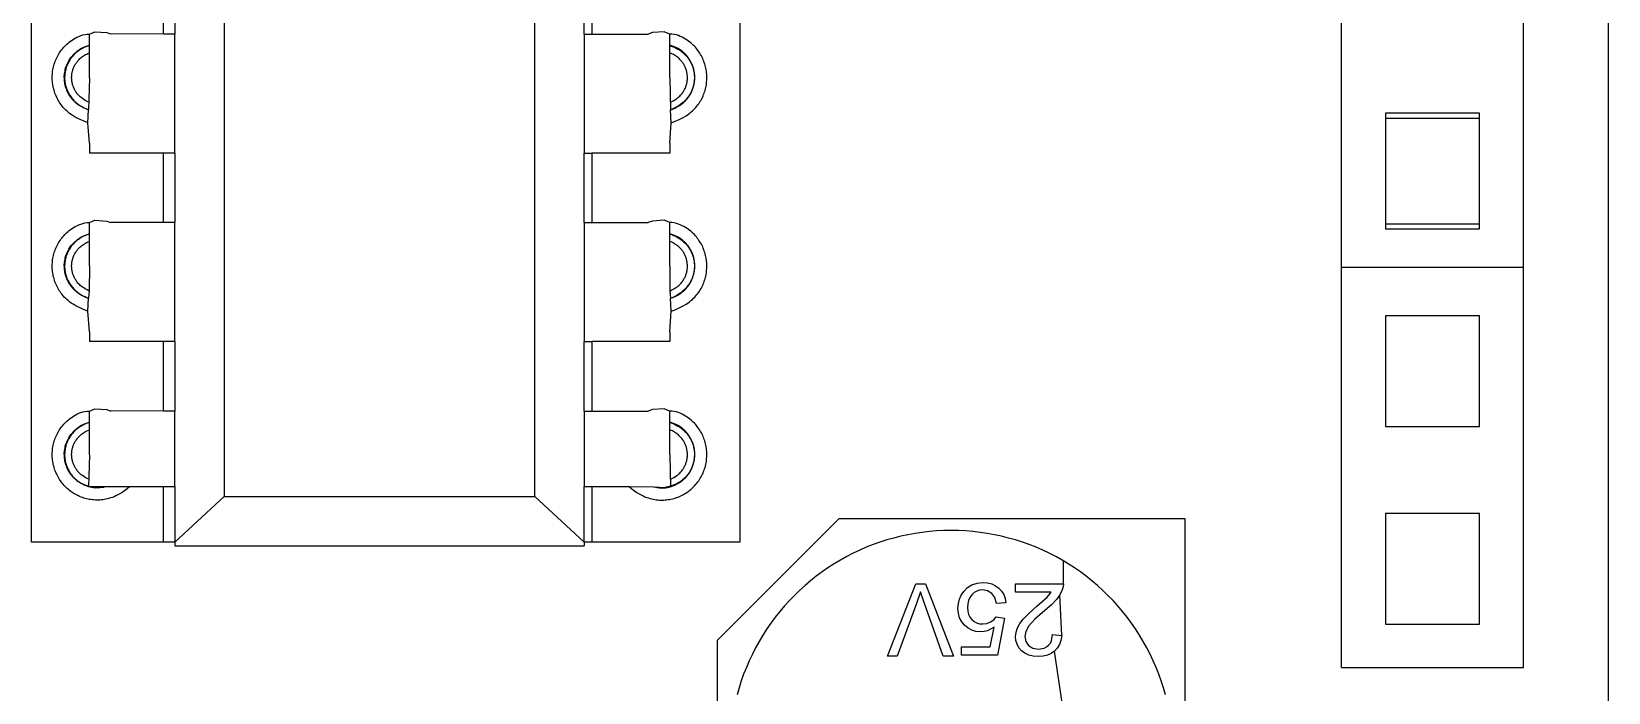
# Model space of a CAD drawing. Header units: millimetres. Extents: x 17.2 to 70.5, y -0.8 to 78.5.
# Drawn here: x 49.1 to 70.53, y 31.58 to 40.56 of the extents above; entities that cross this region are included whole.
import ezdxf

# ---------------------------------------------------------------- set-up
doc = ezdxf.new("R2010")
doc.units = ezdxf.units.MM
doc.layers.add('Edges', color=7, linetype='Continuous')

# ---------------------------------------------------------------- blocks, each defined once
blk = doc.blocks.new('Arduino Uno pl')
at = {"layer": 'Edges'}
for p, q in [((22.106, -26.106), (22.106, 40.232)), ((0.675, 2.353), (0.675, 37.919)), ((10.3, 37.919), (10.3, 2.353)), ((3.292, 37.206), (3.292, 2.974)), ((7.517, 2.974), (7.517, 37.206)), ((18.478, 6.088), (18.478, 16.75)), ((20.951, 6.088), (20.951, 16.75)), ((2.467, 9.255), (2.467, 10.198)), ((2.624, 10.198), (2.624, 9.255)), ((8.185, 9.255), (8.185, 10.198)), ((8.293, 9.255), (8.293, 10.198)), ((1.461, 9.255), (1.535, 9.287)), ((1.461, 9.104), (1.461, 9.255)), ((1.535, 9.287), (1.696, 9.275)), ((1.696, 9.275), (1.746, 9.257)), ((2.467, 9.255), (1.746, 9.257)), ((2.624, 9.255), (2.467, 9.255)), ((2.624, 7.637), (2.624, 9.255)), ((8.185, 9.255), (8.185, 7.637)), ((8.185, 9.255), (8.293, 9.255)), ((8.293, 9.255), (9.055, 9.255)), ((9.113, 9.275), (9.055, 9.255)), ((9.274, 9.287), (9.113, 9.275)), ((9.348, 9.255), (9.274, 9.287)), ((9.348, 9.104), (9.348, 9.255)), ((1.461, 8.662), (1.461, 9.104)), ((9.348, 8.662), (9.348, 9.104)), ((1.461, 8.662), (1.45, 8.226)), ((9.348, 8.662), (9.359, 8.226)), ((1.429, 8.233), (1.451, 8.229)), ((1.442, 8.051), (1.45, 8.226)), ((9.38, 8.233), (9.358, 8.229)), ((9.367, 8.051), (9.359, 8.226)), ((20.352, 8.181), (19.076, 8.181)), ((19.076, 8.181), (19.076, 8.109)), ((20.352, 8.109), (20.352, 8.181)), ((1.461, 7.772), (1.442, 8.051)), ((9.348, 7.772), (9.367, 8.051)), ((20.352, 8.109), (19.076, 8.109)), ((19.076, 8.109), (19.076, 6.678)), ((20.352, 6.678), (20.352, 8.109)), ((1.461, 7.772), (1.461, 7.637)), ((9.348, 7.772), (9.348, 7.637)), ((2.467, 7.637), (1.461, 7.637)), ((2.467, 6.694), (2.467, 7.637)), ((2.624, 7.637), (2.467, 7.637)), ((2.624, 7.637), (2.624, 6.694)), ((8.185, 6.694), (8.185, 7.637)), ((8.185, 7.637), (8.293, 7.637)), ((8.293, 6.694), (8.293, 7.637)), ((9.348, 7.637), (8.293, 7.637)), ((1.461, 6.694), (1.535, 6.727)), ((1.461, 6.543), (1.461, 6.694)), ((1.535, 6.727), (1.696, 6.715)), ((1.696, 6.715), (1.746, 6.697)), ((2.467, 6.694), (1.746, 6.697)), ((2.624, 6.694), (2.467, 6.694)), ((2.624, 5.077), (2.624, 6.694)), ((8.185, 6.694), (8.185, 5.077)), ((8.185, 6.694), (8.293, 6.694)), ((8.293, 6.694), (9.055, 6.694)), ((9.113, 6.715), (9.055, 6.694)), ((9.274, 6.727), (9.113, 6.715)), ((9.348, 6.694), (9.274, 6.727)), ((9.348, 6.543), (9.348, 6.694)), ((19.076, 6.678), (20.352, 6.678)), ((19.076, 6.678), (19.076, 6.607)), ((20.352, 6.607), (20.352, 6.678)), ((1.461, 6.101), (1.461, 6.543)), ((9.348, 6.101), (9.348, 6.543)), ((19.076, 6.607), (20.352, 6.607)), ((1.461, 6.101), (1.459, 5.764)), ((9.348, 6.101), (9.35, 5.764)), ((18.478, 6.088), (20.951, 6.088)), ((18.478, 0.65), (18.478, 6.088)), ((20.951, 0.65), (20.951, 6.088)), ((1.429, 5.672), (1.451, 5.668)), ((1.442, 5.491), (1.45, 5.665)), ((1.459, 5.764), (1.45, 5.665)), ((9.35, 5.764), (9.359, 5.665)), ((9.38, 5.672), (9.358, 5.668)), ((9.367, 5.491), (9.359, 5.665)), ((1.461, 5.212), (1.442, 5.491)), ((9.348, 5.212), (9.367, 5.491)), ((20.352, 5.426), (19.076, 5.426)), ((19.076, 5.426), (19.076, 3.923)), ((20.352, 3.923), (20.352, 5.426)), ((1.461, 5.212), (1.461, 5.077)), ((9.348, 5.212), (9.348, 5.077)), ((2.467, 5.077), (1.461, 5.077)), ((2.467, 4.133), (2.467, 5.077)), ((2.624, 5.077), (2.467, 5.077)), ((2.624, 5.077), (2.624, 4.133)), ((8.185, 4.133), (8.185, 5.077)), ((8.185, 5.077), (8.293, 5.077)), ((8.293, 4.133), (8.293, 5.077)), ((9.348, 5.077), (8.293, 5.077)), ((1.461, 4.133), (1.535, 4.166)), ((1.461, 3.983), (1.461, 4.133)), ((1.535, 4.166), (1.696, 4.154)), ((1.696, 4.154), (1.754, 4.133)), ((2.467, 4.133), (1.746, 4.136)), ((2.624, 4.133), (2.467, 4.133)), ((2.624, 3.109), (2.624, 4.133)), ((8.185, 4.133), (8.185, 3.109)), ((8.185, 4.133), (8.293, 4.133)), ((8.293, 4.133), (9.055, 4.133)), ((9.113, 4.154), (9.055, 4.133)), ((9.274, 4.166), (9.113, 4.154)), ((9.348, 4.133), (9.274, 4.166)), ((9.348, 3.983), (9.348, 4.133)), ((1.461, 3.54), (1.461, 3.983)), ((9.348, 3.54), (9.348, 3.983)), ((19.076, 3.923), (20.352, 3.923)), ((1.461, 3.54), (1.45, 3.105)), ((9.348, 3.54), (9.359, 3.105)), ((1.514, 3.092), (1.45, 3.105)), ((1.461, 3.109), (2.624, 3.109)), ((1.567, 3.088), (1.514, 3.092)), ((1.544, 3.09), (1.661, 3.099)), ((1.631, 3.093), (1.567, 3.088)), ((1.683, 3.103), (1.631, 3.093)), ((2.467, 2.353), (2.467, 3.109)), ((2.467, 3.109), (2.624, 3.109)), ((2.624, 3.109), (2.624, 2.353)), ((8.185, 2.353), (8.185, 3.109)), ((8.185, 3.109), (8.293, 3.109)), ((8.293, 2.353), (8.293, 3.109)), ((8.293, 3.109), (8.796, 3.109)), ((8.796, 3.109), (9.126, 3.103)), ((9.126, 3.103), (9.178, 3.093)), ((9.265, 3.09), (9.148, 3.099)), ((9.178, 3.093), (9.242, 3.088)), ((9.242, 3.088), (9.295, 3.092)), ((9.295, 3.092), (9.359, 3.105)), ((3.292, 2.974), (2.624, 2.353)), ((3.292, 2.974), (7.517, 2.974)), ((7.517, 2.974), (8.185, 2.353)), ((9.999, 1.023), (11.65, 2.674)), ((11.65, 2.674), (16.349, 2.674)), ((16.349, 2.674), (16.349, -3.676)), ((20.352, 2.743), (19.076, 2.743)), ((19.076, 2.743), (19.076, 1.24)), ((20.352, 1.24), (20.352, 2.743)), ((2.467, 2.353), (0.675, 2.353)), ((2.624, 2.353), (2.467, 2.353)), ((2.624, 2.353), (2.624, 2.301)), ((2.624, 2.301), (8.185, 2.301)), ((8.293, 2.353), (8.185, 2.353)), ((8.185, 2.353), (8.185, 2.301)), ((10.3, 2.353), (8.293, 2.353)), ((14.698, 1.787), (14.698, 2.098)), ((12.306, 0.803), (12.691, 1.787)), ((12.691, 1.787), (12.824, 1.787)), ((12.824, 1.787), (13.205, 0.803)), ((13.344, 1.684), (13.396, 1.736)), ((13.396, 1.736), (13.456, 1.773)), ((13.456, 1.773), (13.525, 1.796)), ((13.525, 1.796), (13.602, 1.803)), ((13.602, 1.803), (13.666, 1.799)), ((13.666, 1.799), (13.724, 1.785)), ((13.724, 1.785), (13.776, 1.761)), ((13.776, 1.761), (13.821, 1.728)), ((13.821, 1.728), (13.859, 1.688)), ((14.048, 1.671), (14.048, 1.787)), ((14.048, 1.787), (14.698, 1.787)), ((14.695, 1.744), (14.683, 1.703)), ((14.698, 1.787), (14.695, 1.744)), ((12.704, 1.518), (12.439, 0.803)), ((12.757, 1.679), (12.704, 1.518)), ((12.809, 1.518), (12.757, 1.679)), ((13.064, 0.803), (12.809, 1.518)), ((13.266, 1.453), (13.271, 1.518)), ((13.271, 1.518), (13.286, 1.578)), ((13.286, 1.578), (13.31, 1.633)), ((13.31, 1.633), (13.344, 1.684)), ((13.398, 1.516), (13.394, 1.464)), ((13.409, 1.562), (13.398, 1.516)), ((13.428, 1.603), (13.409, 1.562)), ((13.455, 1.638), (13.428, 1.603)), ((13.487, 1.667), (13.455, 1.638)), ((13.522, 1.688), (13.487, 1.667)), ((13.56, 1.7), (13.522, 1.688)), ((13.602, 1.704), (13.56, 1.7)), ((13.669, 1.692), (13.602, 1.704)), ((13.726, 1.657), (13.669, 1.692)), ((13.768, 1.599), (13.726, 1.657)), ((13.791, 1.518), (13.768, 1.599)), ((13.918, 1.529), (13.791, 1.518)), ((13.859, 1.688), (13.888, 1.641)), ((13.888, 1.641), (13.908, 1.588)), ((13.908, 1.588), (13.918, 1.529)), ((14.53, 1.671), (14.048, 1.671)), ((14.339, 1.481), (14.479, 1.605)), ((14.537, 1.503), (14.446, 1.423)), ((14.479, 1.605), (14.53, 1.671)), ((14.604, 1.572), (14.537, 1.503)), ((14.651, 1.637), (14.604, 1.572)), ((14.683, 1.703), (14.651, 1.637)), ((14.675, 1.084), (14.651, 1.637)), ((13.272, 1.386), (13.266, 1.453)), ((13.288, 1.326), (13.272, 1.386)), ((13.316, 1.272), (13.288, 1.326)), ((13.394, 1.464), (13.398, 1.415)), ((13.398, 1.415), (13.409, 1.372)), ((13.409, 1.372), (13.427, 1.334)), ((13.427, 1.334), (13.452, 1.301)), ((13.452, 1.301), (13.484, 1.275)), ((13.71, 1.268), (13.752, 1.298)), ((13.752, 1.298), (13.783, 1.337)), ((13.783, 1.337), (13.897, 1.322)), ((13.897, 1.322), (13.801, 0.817)), ((14.105, 1.247), (14.153, 1.308)), ((14.153, 1.308), (14.228, 1.383)), ((14.228, 1.383), (14.339, 1.481)), ((14.312, 1.305), (14.229, 1.215)), ((14.446, 1.423), (14.312, 1.305)), ((13.355, 1.224), (13.316, 1.272)), ((13.402, 1.185), (13.355, 1.224)), ((13.453, 1.157), (13.402, 1.185)), ((13.51, 1.14), (13.453, 1.157)), ((13.484, 1.275), (13.519, 1.256)), ((13.572, 1.135), (13.51, 1.14)), ((13.519, 1.256), (13.56, 1.245)), ((13.56, 1.245), (13.604, 1.241)), ((13.62, 1.139), (13.572, 1.135)), ((13.604, 1.241), (13.66, 1.248)), ((13.667, 1.15), (13.62, 1.139)), ((13.66, 1.248), (13.71, 1.268)), ((13.758, 1.196), (13.667, 1.15)), ((13.705, 0.932), (13.758, 1.196)), ((14.049, 1.072), (14.055, 1.131)), ((14.054, 1.017), (14.049, 1.072)), ((14.055, 1.131), (14.073, 1.188)), ((14.073, 1.188), (14.105, 1.247)), ((14.187, 1.14), (14.173, 1.07)), ((14.229, 1.215), (14.187, 1.14)), ((14.537, 1.014), (14.551, 1.096)), ((14.551, 1.096), (14.675, 1.084)), ((14.675, 1.084), (14.664, 1.018)), ((19.076, 1.24), (20.352, 1.24)), ((9.999, -2.025), (9.999, 1.023)), ((13.313, 0.817), (13.313, 0.932)), ((13.313, 0.932), (13.705, 0.932)), ((14.07, 0.966), (14.054, 1.017)), ((14.095, 0.919), (14.07, 0.966)), ((14.131, 0.878), (14.095, 0.919)), ((14.176, 0.843), (14.131, 0.878)), ((14.173, 1.07), (14.186, 1.003)), ((14.186, 1.003), (14.224, 0.949)), ((14.224, 0.949), (14.283, 0.912)), ((14.283, 0.912), (14.358, 0.899)), ((14.358, 0.899), (14.437, 0.912)), ((14.437, 0.912), (14.469, 0.929)), ((14.469, 0.929), (14.498, 0.952)), ((14.498, 0.952), (14.521, 0.98)), ((14.521, 0.98), (14.537, 1.014)), ((14.579, 0.872), (14.534, 0.84)), ((14.616, 0.913), (14.579, 0.872)), ((14.722, -0.105), (14.579, 0.872)), ((14.644, 0.961), (14.616, 0.913)), ((14.664, 1.018), (14.644, 0.961)), ((12.439, 0.803), (12.306, 0.803)), ((13.205, 0.803), (13.064, 0.803)), ((13.801, 0.817), (13.313, 0.817)), ((14.229, 0.819), (14.176, 0.843)), ((14.288, 0.804), (14.229, 0.819)), ((14.355, 0.799), (14.288, 0.804)), ((14.422, 0.804), (14.355, 0.799)), ((14.481, 0.818), (14.422, 0.804)), ((14.534, 0.84), (14.481, 0.818)), ((18.478, 0.65), (20.951, 0.65))]:
    blk.add_line(p, q, dxfattribs=at)
for points in [[(1.442, 8.051), (1.389, 8.071), (1.343, 8.09), (1.303, 8.109), (1.269, 8.127), (1.239, 8.144), (1.214, 8.162), (1.192, 8.178), (1.172, 8.195), (1.153, 8.211), (1.136, 8.227), (1.12, 8.243), (1.106, 8.259), (1.092, 8.275), (1.079, 8.292), (1.067, 8.308), (1.056, 8.325), (1.045, 8.342), (1.035, 8.359), (1.026, 8.377), (1.017, 8.395), (1.008, 8.414), (1.001, 8.432), (0.993, 8.451), (0.987, 8.47), (0.981, 8.49), (0.976, 8.509), (0.971, 8.529), (0.967, 8.549), (0.963, 8.569), (0.961, 8.589), (0.959, 8.609), (0.957, 8.629), (0.956, 8.649), (0.956, 8.669), (0.957, 8.689), (0.958, 8.71), (0.96, 8.73), (0.962, 8.75), (0.965, 8.77), (0.969, 8.79), (0.974, 8.809), (0.979, 8.829), (0.984, 8.848), (0.991, 8.868), (0.998, 8.887), (1.005, 8.905), (1.013, 8.924), (1.022, 8.942), (1.031, 8.96), (1.041, 8.977), (1.052, 8.995), (1.063, 9.012), (1.074, 9.028), (1.087, 9.044), (1.099, 9.06), (1.112, 9.075), (1.126, 9.09), (1.14, 9.105), (1.155, 9.119), (1.171, 9.133), (1.188, 9.146), (1.206, 9.16), (1.225, 9.173), (1.246, 9.186), (1.268, 9.2), (1.292, 9.212), (1.316, 9.224), (1.343, 9.235), (1.37, 9.243), (1.399, 9.25), (1.429, 9.254), (1.461, 9.255)], [(9.367, 8.051), (9.42, 8.071), (9.466, 8.09), (9.506, 8.109), (9.54, 8.127), (9.57, 8.144), (9.595, 8.162), (9.617, 8.178), (9.637, 8.195), (9.656, 8.211), (9.673, 8.227), (9.689, 8.243), (9.703, 8.259), (9.717, 8.275), (9.73, 8.292), (9.742, 8.308), (9.753, 8.325), (9.763, 8.342), (9.774, 8.359), (9.783, 8.377), (9.792, 8.395), (9.801, 8.414), (9.808, 8.432), (9.816, 8.451), (9.822, 8.47), (9.828, 8.49), (9.833, 8.509), (9.838, 8.529), (9.842, 8.549), (9.846, 8.569), (9.848, 8.589), (9.85, 8.609), (9.852, 8.629), (9.853, 8.649), (9.853, 8.669), (9.852, 8.689), (9.851, 8.71), (9.849, 8.73), (9.847, 8.75), (9.844, 8.77), (9.84, 8.79), (9.835, 8.809), (9.83, 8.829), (9.825, 8.848), (9.818, 8.868), (9.811, 8.887), (9.804, 8.905), (9.796, 8.924), (9.787, 8.942), (9.778, 8.96), (9.768, 8.977), (9.757, 8.995), (9.746, 9.012), (9.734, 9.028), (9.722, 9.044), (9.71, 9.06), (9.697, 9.075), (9.683, 9.09), (9.669, 9.105), (9.654, 9.119), (9.638, 9.133), (9.621, 9.146), (9.603, 9.16), (9.584, 9.173), (9.563, 9.186), (9.541, 9.2), (9.517, 9.212), (9.492, 9.224), (9.466, 9.235), (9.439, 9.243), (9.41, 9.25), (9.379, 9.254), (9.348, 9.255)], [(1.461, 9.101), (1.428, 9.088), (1.398, 9.076), (1.372, 9.063), (1.35, 9.051), (1.33, 9.039), (1.312, 9.027), (1.296, 9.015), (1.281, 9.003), (1.268, 8.991), (1.256, 8.979), (1.244, 8.968), (1.234, 8.956), (1.224, 8.944), (1.214, 8.932), (1.206, 8.921), (1.198, 8.908), (1.19, 8.896), (1.182, 8.883), (1.176, 8.87), (1.169, 8.857), (1.163, 8.844), (1.157, 8.831), (1.152, 8.817), (1.147, 8.803), (1.143, 8.789), (1.139, 8.775), (1.136, 8.761), (1.133, 8.746), (1.13, 8.732), (1.128, 8.717), (1.127, 8.703), (1.126, 8.688), (1.125, 8.674), (1.125, 8.659), (1.125, 8.644), (1.126, 8.63), (1.128, 8.615), (1.129, 8.6), (1.132, 8.586), (1.134, 8.572), (1.138, 8.557), (1.141, 8.543), (1.145, 8.529), (1.15, 8.515), (1.155, 8.501), (1.161, 8.488), (1.166, 8.474), (1.173, 8.461), (1.18, 8.448), (1.187, 8.435), (1.195, 8.423), (1.203, 8.41), (1.213, 8.397), (1.223, 8.384), (1.234, 8.371), (1.246, 8.358), (1.259, 8.345), (1.273, 8.331), (1.29, 8.316), (1.31, 8.301), (1.333, 8.286), (1.36, 8.269), (1.392, 8.251), (1.429, 8.233)], [(1.14, 8.806), (1.153, 8.833), (1.181, 8.892), (1.211, 8.936), (1.253, 8.986), (1.293, 9.021), (1.347, 9.057), (1.394, 9.08), (1.461, 9.104)], [(9.669, 8.806), (9.656, 8.833), (9.628, 8.892), (9.598, 8.936), (9.556, 8.986), (9.516, 9.021), (9.462, 9.057), (9.415, 9.08), (9.348, 9.104)], [(9.348, 9.101), (9.381, 9.088), (9.411, 9.076), (9.437, 9.063), (9.459, 9.051), (9.479, 9.039), (9.497, 9.027), (9.513, 9.015), (9.528, 9.003), (9.541, 8.991), (9.553, 8.979), (9.565, 8.968), (9.575, 8.956), (9.585, 8.944), (9.595, 8.932), (9.603, 8.921), (9.611, 8.908), (9.619, 8.896), (9.627, 8.883), (9.633, 8.87), (9.64, 8.857), (9.646, 8.844), (9.652, 8.831), (9.657, 8.817), (9.662, 8.803), (9.666, 8.789), (9.67, 8.775), (9.673, 8.761), (9.676, 8.746), (9.679, 8.732), (9.681, 8.717), (9.682, 8.703), (9.683, 8.688), (9.684, 8.674), (9.684, 8.659), (9.683, 8.644), (9.683, 8.63), (9.681, 8.615), (9.68, 8.6), (9.677, 8.586), (9.674, 8.572), (9.671, 8.557), (9.668, 8.543), (9.663, 8.529), (9.659, 8.515), (9.654, 8.501), (9.648, 8.488), (9.642, 8.474), (9.636, 8.461), (9.629, 8.448), (9.622, 8.435), (9.614, 8.423), (9.606, 8.41), (9.596, 8.397), (9.586, 8.384), (9.575, 8.371), (9.563, 8.358), (9.55, 8.345), (9.536, 8.331), (9.519, 8.316), (9.499, 8.301), (9.476, 8.286), (9.449, 8.269), (9.417, 8.251), (9.38, 8.233)], [(1.45, 8.226), (1.433, 8.232), (1.417, 8.238), (1.402, 8.244), (1.389, 8.25), (1.378, 8.255), (1.367, 8.26), (1.358, 8.265), (1.349, 8.27), (1.342, 8.274), (1.334, 8.278), (1.328, 8.283), (1.321, 8.287), (1.315, 8.291), (1.309, 8.295), (1.303, 8.299), (1.298, 8.304), (1.292, 8.308), (1.286, 8.313), (1.28, 8.318), (1.274, 8.323), (1.268, 8.328), (1.263, 8.334), (1.257, 8.339), (1.252, 8.344), (1.247, 8.349), (1.242, 8.354), (1.237, 8.36), (1.232, 8.365), (1.228, 8.37), (1.223, 8.376), (1.219, 8.381), (1.215, 8.387), (1.21, 8.393), (1.206, 8.399), (1.201, 8.405), (1.197, 8.412), (1.193, 8.418), (1.188, 8.425), (1.184, 8.431), (1.181, 8.438), (1.177, 8.444), (1.174, 8.45), (1.17, 8.457), (1.167, 8.463), (1.164, 8.469), (1.161, 8.476), (1.159, 8.482), (1.156, 8.489), (1.153, 8.496), (1.15, 8.503), (1.148, 8.51), (1.145, 8.518), (1.143, 8.525), (1.14, 8.532), (1.138, 8.54), (1.136, 8.547), (1.134, 8.554), (1.132, 8.561), (1.131, 8.568), (1.129, 8.575), (1.128, 8.582), (1.127, 8.59), (1.126, 8.598), (1.125, 8.607), (1.124, 8.616), (1.123, 8.625), (1.122, 8.635), (1.121, 8.645), (1.121, 8.654), (1.12, 8.664), (1.12, 8.673), (1.12, 8.682), (1.12, 8.69), (1.121, 8.698), (1.122, 8.708), (1.124, 8.719), (1.126, 8.734), (1.13, 8.753), (1.134, 8.776), (1.14, 8.806)], [(1.453, 8.328), (1.43, 8.34), (1.405, 8.353), (1.384, 8.367), (1.366, 8.379), (1.35, 8.391), (1.337, 8.402), (1.325, 8.413), (1.315, 8.424), (1.306, 8.434), (1.297, 8.444), (1.289, 8.454), (1.282, 8.464), (1.275, 8.474), (1.269, 8.484), (1.263, 8.494), (1.258, 8.504), (1.253, 8.515), (1.248, 8.525), (1.244, 8.536), (1.24, 8.547), (1.236, 8.558), (1.233, 8.569), (1.23, 8.58), (1.228, 8.591), (1.225, 8.602), (1.224, 8.614), (1.222, 8.625), (1.221, 8.637), (1.221, 8.648), (1.22, 8.66), (1.22, 8.671), (1.221, 8.683), (1.222, 8.694), (1.223, 8.706), (1.224, 8.717), (1.226, 8.729), (1.229, 8.74), (1.231, 8.751), (1.234, 8.762), (1.238, 8.773), (1.241, 8.784), (1.246, 8.795), (1.25, 8.805), (1.255, 8.816), (1.26, 8.826), (1.265, 8.836), (1.271, 8.846), (1.277, 8.856), (1.284, 8.865), (1.29, 8.875), (1.298, 8.884), (1.305, 8.893), (1.314, 8.902), (1.323, 8.911), (1.332, 8.921), (1.343, 8.93), (1.354, 8.939), (1.366, 8.949), (1.38, 8.958), (1.394, 8.967), (1.409, 8.976), (1.425, 8.984), (1.442, 8.992), (1.461, 8.999)], [(9.356, 8.328), (9.379, 8.34), (9.404, 8.353), (9.425, 8.367), (9.443, 8.379), (9.459, 8.391), (9.472, 8.402), (9.484, 8.413), (9.494, 8.424), (9.503, 8.434), (9.512, 8.444), (9.52, 8.454), (9.527, 8.464), (9.534, 8.474), (9.54, 8.484), (9.546, 8.494), (9.551, 8.504), (9.556, 8.515), (9.561, 8.525), (9.565, 8.536), (9.569, 8.547), (9.573, 8.558), (9.576, 8.569), (9.579, 8.58), (9.581, 8.591), (9.584, 8.602), (9.585, 8.614), (9.587, 8.625), (9.588, 8.637), (9.588, 8.648), (9.589, 8.66), (9.589, 8.671), (9.588, 8.683), (9.587, 8.694), (9.586, 8.706), (9.585, 8.717), (9.583, 8.729), (9.58, 8.74), (9.578, 8.751), (9.575, 8.762), (9.571, 8.773), (9.568, 8.784), (9.563, 8.795), (9.559, 8.805), (9.554, 8.816), (9.549, 8.826), (9.544, 8.836), (9.538, 8.846), (9.532, 8.856), (9.525, 8.865), (9.519, 8.875), (9.511, 8.884), (9.504, 8.893), (9.495, 8.902), (9.486, 8.911), (9.477, 8.921), (9.466, 8.93), (9.455, 8.939), (9.442, 8.949), (9.429, 8.958), (9.415, 8.967), (9.4, 8.976), (9.384, 8.984), (9.367, 8.992), (9.348, 8.999)], [(9.359, 8.226), (9.376, 8.232), (9.392, 8.238), (9.407, 8.244), (9.42, 8.25), (9.431, 8.255), (9.442, 8.26), (9.451, 8.265), (9.46, 8.27), (9.467, 8.274), (9.475, 8.278), (9.481, 8.283), (9.488, 8.287), (9.494, 8.291), (9.5, 8.295), (9.506, 8.299), (9.511, 8.304), (9.517, 8.308), (9.523, 8.313), (9.529, 8.318), (9.535, 8.323), (9.541, 8.328), (9.546, 8.334), (9.552, 8.339), (9.557, 8.344), (9.562, 8.349), (9.567, 8.354), (9.572, 8.36), (9.577, 8.365), (9.581, 8.37), (9.586, 8.376), (9.59, 8.381), (9.594, 8.387), (9.599, 8.393), (9.603, 8.399), (9.608, 8.405), (9.612, 8.412), (9.616, 8.418), (9.62, 8.425), (9.624, 8.431), (9.628, 8.438), (9.632, 8.444), (9.635, 8.45), (9.639, 8.457), (9.642, 8.463), (9.645, 8.469), (9.648, 8.476), (9.65, 8.482), (9.653, 8.489), (9.656, 8.496), (9.659, 8.503), (9.661, 8.51), (9.664, 8.518), (9.666, 8.525), (9.669, 8.532), (9.671, 8.54), (9.673, 8.547), (9.675, 8.554), (9.677, 8.561), (9.678, 8.568), (9.679, 8.575), (9.681, 8.582), (9.682, 8.59), (9.683, 8.598), (9.684, 8.607), (9.685, 8.616), (9.686, 8.625), (9.687, 8.635), (9.688, 8.645), (9.688, 8.654), (9.689, 8.664), (9.689, 8.673), (9.689, 8.682), (9.688, 8.69), (9.688, 8.698), (9.687, 8.708), (9.685, 8.719), (9.683, 8.734), (9.679, 8.753), (9.675, 8.776), (9.669, 8.806)], [(1.442, 5.491), (1.389, 5.51), (1.343, 5.53), (1.303, 5.548), (1.269, 5.566), (1.239, 5.584), (1.214, 5.601), (1.192, 5.618), (1.172, 5.634), (1.153, 5.65), (1.136, 5.667), (1.12, 5.683), (1.106, 5.699), (1.092, 5.715), (1.079, 5.731), (1.067, 5.747), (1.056, 5.764), (1.045, 5.781), (1.035, 5.799), (1.026, 5.817), (1.017, 5.835), (1.008, 5.853), (1.001, 5.872), (0.993, 5.891), (0.987, 5.91), (0.981, 5.929), (0.976, 5.948), (0.971, 5.968), (0.967, 5.988), (0.963, 6.008), (0.961, 6.028), (0.959, 6.048), (0.957, 6.068), (0.956, 6.088), (0.956, 6.109), (0.957, 6.129), (0.958, 6.149), (0.96, 6.169), (0.962, 6.189), (0.965, 6.209), (0.969, 6.229), (0.974, 6.249), (0.979, 6.268), (0.984, 6.288), (0.991, 6.307), (0.998, 6.326), (1.005, 6.345), (1.013, 6.363), (1.022, 6.381), (1.031, 6.399), (1.041, 6.417), (1.052, 6.434), (1.063, 6.451), (1.074, 6.468), (1.087, 6.484), (1.099, 6.499), (1.112, 6.515), (1.126, 6.53), (1.14, 6.544), (1.155, 6.558), (1.171, 6.572), (1.188, 6.586), (1.206, 6.599), (1.225, 6.612), (1.246, 6.626), (1.268, 6.639), (1.292, 6.652), (1.316, 6.664), (1.343, 6.674), (1.37, 6.683), (1.399, 6.689), (1.429, 6.693), (1.461, 6.694)], [(9.367, 5.491), (9.42, 5.51), (9.466, 5.53), (9.506, 5.548), (9.54, 5.566), (9.57, 5.584), (9.595, 5.601), (9.617, 5.618), (9.637, 5.634), (9.656, 5.65), (9.673, 5.667), (9.689, 5.683), (9.703, 5.699), (9.717, 5.715), (9.73, 5.731), (9.742, 5.747), (9.753, 5.764), (9.763, 5.781), (9.774, 5.799), (9.783, 5.817), (9.792, 5.835), (9.801, 5.853), (9.808, 5.872), (9.816, 5.891), (9.822, 5.91), (9.828, 5.929), (9.833, 5.948), (9.838, 5.968), (9.842, 5.988), (9.846, 6.008), (9.848, 6.028), (9.85, 6.048), (9.852, 6.068), (9.853, 6.088), (9.853, 6.109), (9.852, 6.129), (9.851, 6.149), (9.849, 6.169), (9.847, 6.189), (9.844, 6.209), (9.84, 6.229), (9.835, 6.249), (9.83, 6.268), (9.825, 6.288), (9.818, 6.307), (9.811, 6.326), (9.804, 6.345), (9.796, 6.363), (9.787, 6.381), (9.778, 6.399), (9.768, 6.417), (9.757, 6.434), (9.746, 6.451), (9.734, 6.468), (9.722, 6.484), (9.71, 6.499), (9.697, 6.515), (9.683, 6.53), (9.669, 6.544), (9.654, 6.558), (9.638, 6.572), (9.621, 6.586), (9.603, 6.599), (9.584, 6.612), (9.563, 6.626), (9.541, 6.639), (9.517, 6.652), (9.492, 6.664), (9.466, 6.674), (9.439, 6.683), (9.41, 6.689), (9.379, 6.693), (9.348, 6.694)], [(1.461, 6.54), (1.428, 6.528), (1.398, 6.515), (1.372, 6.503), (1.35, 6.49), (1.33, 6.478), (1.312, 6.466), (1.296, 6.454), (1.281, 6.442), (1.268, 6.43), (1.256, 6.419), (1.244, 6.407), (1.234, 6.395), (1.224, 6.384), (1.214, 6.372), (1.206, 6.36), (1.198, 6.348), (1.19, 6.335), (1.182, 6.323), (1.176, 6.31), (1.169, 6.297), (1.163, 6.283), (1.157, 6.27), (1.152, 6.256), (1.147, 6.242), (1.143, 6.228), (1.139, 6.214), (1.136, 6.2), (1.133, 6.186), (1.13, 6.171), (1.128, 6.157), (1.127, 6.142), (1.126, 6.128), (1.125, 6.113), (1.125, 6.098), (1.125, 6.084), (1.126, 6.069), (1.128, 6.054), (1.129, 6.04), (1.132, 6.025), (1.134, 6.011), (1.138, 5.997), (1.141, 5.982), (1.145, 5.968), (1.15, 5.955), (1.155, 5.941), (1.161, 5.927), (1.166, 5.914), (1.173, 5.901), (1.18, 5.888), (1.187, 5.875), (1.195, 5.862), (1.203, 5.849), (1.213, 5.837), (1.223, 5.824), (1.234, 5.811), (1.246, 5.798), (1.259, 5.784), (1.273, 5.77), (1.29, 5.756), (1.31, 5.741), (1.333, 5.725), (1.36, 5.708), (1.392, 5.691), (1.429, 5.672)], [(1.14, 6.245), (1.153, 6.273), (1.181, 6.332), (1.211, 6.376), (1.253, 6.425), (1.293, 6.46), (1.347, 6.497), (1.394, 6.52), (1.461, 6.543)], [(1.459, 5.764), (1.43, 5.779), (1.405, 5.793), (1.384, 5.806), (1.366, 5.818), (1.35, 5.83), (1.337, 5.841), (1.325, 5.852), (1.315, 5.863), (1.306, 5.873), (1.297, 5.884), (1.289, 5.894), (1.282, 5.904), (1.275, 5.914), (1.269, 5.924), (1.263, 5.934), (1.258, 5.944), (1.253, 5.954), (1.248, 5.965), (1.244, 5.975), (1.24, 5.986), (1.236, 5.997), (1.233, 6.008), (1.23, 6.019), (1.228, 6.031), (1.225, 6.042), (1.224, 6.053), (1.222, 6.065), (1.221, 6.076), (1.221, 6.088), (1.22, 6.099), (1.22, 6.111), (1.221, 6.122), (1.222, 6.134), (1.223, 6.145), (1.224, 6.157), (1.226, 6.168), (1.229, 6.179), (1.231, 6.19), (1.234, 6.201), (1.238, 6.212), (1.241, 6.223), (1.246, 6.234), (1.25, 6.245), (1.255, 6.255), (1.26, 6.265), (1.265, 6.276), (1.271, 6.286), (1.277, 6.295), (1.284, 6.305), (1.29, 6.314), (1.298, 6.323), (1.305, 6.333), (1.314, 6.342), (1.323, 6.351), (1.332, 6.36), (1.343, 6.369), (1.354, 6.379), (1.366, 6.388), (1.38, 6.397), (1.394, 6.406), (1.409, 6.415), (1.425, 6.423), (1.442, 6.431), (1.461, 6.438)], [(9.669, 6.245), (9.656, 6.273), (9.628, 6.332), (9.598, 6.376), (9.556, 6.425), (9.516, 6.46), (9.462, 6.497), (9.415, 6.52), (9.348, 6.543)], [(9.348, 6.54), (9.381, 6.528), (9.411, 6.515), (9.437, 6.503), (9.459, 6.49), (9.479, 6.478), (9.497, 6.466), (9.513, 6.454), (9.528, 6.442), (9.541, 6.43), (9.553, 6.419), (9.565, 6.407), (9.575, 6.395), (9.585, 6.384), (9.595, 6.372), (9.603, 6.36), (9.611, 6.348), (9.619, 6.335), (9.627, 6.323), (9.633, 6.31), (9.64, 6.297), (9.646, 6.283), (9.652, 6.27), (9.657, 6.256), (9.662, 6.242), (9.666, 6.228), (9.67, 6.214), (9.673, 6.2), (9.676, 6.186), (9.679, 6.171), (9.681, 6.157), (9.682, 6.142), (9.683, 6.128), (9.684, 6.113), (9.684, 6.098), (9.683, 6.084), (9.683, 6.069), (9.681, 6.054), (9.68, 6.04), (9.677, 6.025), (9.674, 6.011), (9.671, 5.997), (9.668, 5.982), (9.663, 5.968), (9.659, 5.955), (9.654, 5.941), (9.648, 5.927), (9.642, 5.914), (9.636, 5.901), (9.629, 5.888), (9.622, 5.875), (9.614, 5.862), (9.606, 5.849), (9.596, 5.837), (9.586, 5.824), (9.575, 5.811), (9.563, 5.798), (9.55, 5.784), (9.536, 5.77), (9.519, 5.756), (9.499, 5.741), (9.476, 5.725), (9.449, 5.708), (9.417, 5.691), (9.38, 5.672)], [(9.35, 5.764), (9.379, 5.779), (9.404, 5.793), (9.425, 5.806), (9.443, 5.818), (9.459, 5.83), (9.472, 5.841), (9.484, 5.852), (9.494, 5.863), (9.503, 5.873), (9.512, 5.884), (9.52, 5.894), (9.527, 5.904), (9.534, 5.914), (9.54, 5.924), (9.546, 5.934), (9.551, 5.944), (9.556, 5.954), (9.561, 5.965), (9.565, 5.975), (9.569, 5.986), (9.573, 5.997), (9.576, 6.008), (9.579, 6.019), (9.581, 6.031), (9.584, 6.042), (9.585, 6.053), (9.587, 6.065), (9.588, 6.076), (9.588, 6.088), (9.589, 6.099), (9.589, 6.111), (9.588, 6.122), (9.587, 6.134), (9.586, 6.145), (9.585, 6.157), (9.583, 6.168), (9.58, 6.179), (9.578, 6.19), (9.575, 6.201), (9.571, 6.212), (9.568, 6.223), (9.563, 6.234), (9.559, 6.245), (9.554, 6.255), (9.549, 6.265), (9.544, 6.276), (9.538, 6.286), (9.532, 6.295), (9.525, 6.305), (9.519, 6.314), (9.511, 6.323), (9.504, 6.333), (9.495, 6.342), (9.486, 6.351), (9.477, 6.36), (9.466, 6.369), (9.455, 6.379), (9.442, 6.388), (9.429, 6.397), (9.415, 6.406), (9.4, 6.415), (9.384, 6.423), (9.367, 6.431), (9.348, 6.438)], [(1.45, 5.665), (1.433, 5.672), (1.417, 5.678), (1.402, 5.684), (1.389, 5.689), (1.378, 5.694), (1.367, 5.7), (1.358, 5.704), (1.349, 5.709), (1.342, 5.713), (1.334, 5.718), (1.328, 5.722), (1.321, 5.726), (1.315, 5.73), (1.309, 5.734), (1.303, 5.739), (1.298, 5.743), (1.292, 5.748), (1.286, 5.753), (1.28, 5.758), (1.274, 5.763), (1.268, 5.768), (1.263, 5.773), (1.257, 5.778), (1.252, 5.783), (1.247, 5.789), (1.242, 5.794), (1.237, 5.799), (1.232, 5.804), (1.228, 5.81), (1.223, 5.815), (1.219, 5.821), (1.215, 5.826), (1.21, 5.832), (1.206, 5.839), (1.201, 5.845), (1.197, 5.851), (1.193, 5.858), (1.188, 5.864), (1.184, 5.871), (1.181, 5.877), (1.177, 5.883), (1.174, 5.89), (1.17, 5.896), (1.167, 5.902), (1.164, 5.909), (1.161, 5.915), (1.159, 5.922), (1.156, 5.928), (1.153, 5.935), (1.15, 5.942), (1.148, 5.95), (1.145, 5.957), (1.143, 5.964), (1.14, 5.972), (1.138, 5.979), (1.136, 5.986), (1.134, 5.993), (1.132, 6), (1.131, 6.007), (1.129, 6.014), (1.128, 6.022), (1.127, 6.029), (1.126, 6.038), (1.125, 6.046), (1.124, 6.055), (1.123, 6.064), (1.122, 6.074), (1.121, 6.084), (1.121, 6.094), (1.12, 6.103), (1.12, 6.112), (1.12, 6.121), (1.12, 6.129), (1.121, 6.138), (1.122, 6.147), (1.124, 6.159), (1.126, 6.174), (1.13, 6.192), (1.134, 6.216), (1.14, 6.245)], [(9.359, 5.665), (9.376, 5.672), (9.392, 5.678), (9.407, 5.684), (9.42, 5.689), (9.431, 5.694), (9.442, 5.7), (9.451, 5.704), (9.46, 5.709), (9.467, 5.713), (9.475, 5.718), (9.481, 5.722), (9.488, 5.726), (9.494, 5.73), (9.5, 5.734), (9.506, 5.739), (9.511, 5.743), (9.517, 5.748), (9.523, 5.753), (9.529, 5.758), (9.535, 5.763), (9.541, 5.768), (9.546, 5.773), (9.552, 5.778), (9.557, 5.783), (9.562, 5.789), (9.567, 5.794), (9.572, 5.799), (9.577, 5.804), (9.581, 5.81), (9.586, 5.815), (9.59, 5.821), (9.594, 5.826), (9.599, 5.832), (9.603, 5.839), (9.608, 5.845), (9.612, 5.851), (9.616, 5.858), (9.62, 5.864), (9.624, 5.871), (9.628, 5.877), (9.632, 5.883), (9.635, 5.89), (9.639, 5.896), (9.642, 5.902), (9.645, 5.909), (9.648, 5.915), (9.65, 5.922), (9.653, 5.928), (9.656, 5.935), (9.659, 5.942), (9.661, 5.95), (9.664, 5.957), (9.666, 5.964), (9.669, 5.972), (9.671, 5.979), (9.673, 5.986), (9.675, 5.993), (9.677, 6), (9.678, 6.007), (9.679, 6.014), (9.681, 6.022), (9.682, 6.029), (9.683, 6.038), (9.684, 6.046), (9.685, 6.055), (9.686, 6.064), (9.687, 6.074), (9.688, 6.084), (9.688, 6.094), (9.689, 6.103), (9.689, 6.112), (9.689, 6.121), (9.688, 6.129), (9.688, 6.138), (9.687, 6.147), (9.685, 6.159), (9.683, 6.174), (9.679, 6.192), (9.675, 6.216), (9.669, 6.245)], [(2.013, 3.109), (1.975, 3.078), (1.94, 3.051), (1.908, 3.028), (1.877, 3.01), (1.849, 2.994), (1.822, 2.981), (1.797, 2.97), (1.773, 2.961), (1.75, 2.953), (1.727, 2.946), (1.706, 2.94), (1.685, 2.935), (1.664, 2.931), (1.644, 2.928), (1.623, 2.926), (1.603, 2.925), (1.583, 2.924), (1.563, 2.924), (1.543, 2.924), (1.523, 2.926), (1.503, 2.927), (1.483, 2.93), (1.463, 2.933), (1.444, 2.937), (1.424, 2.941), (1.405, 2.947), (1.386, 2.952), (1.367, 2.959), (1.348, 2.966), (1.329, 2.973), (1.311, 2.982), (1.293, 2.99), (1.275, 3), (1.258, 3.01), (1.24, 3.02), (1.224, 3.031), (1.207, 3.043), (1.191, 3.055), (1.176, 3.068), (1.161, 3.081), (1.146, 3.095), (1.132, 3.109), (1.118, 3.124), (1.104, 3.139), (1.092, 3.155), (1.079, 3.171), (1.067, 3.187), (1.056, 3.204), (1.045, 3.221), (1.035, 3.238), (1.026, 3.256), (1.017, 3.274), (1.008, 3.292), (1.001, 3.311), (0.993, 3.33), (0.987, 3.349), (0.981, 3.368), (0.976, 3.388), (0.971, 3.408), (0.967, 3.427), (0.963, 3.447), (0.961, 3.467), (0.959, 3.487), (0.957, 3.508), (0.956, 3.528), (0.956, 3.548), (0.957, 3.568), (0.958, 3.588), (0.96, 3.609), (0.962, 3.629), (0.965, 3.649), (0.969, 3.669), (0.974, 3.688), (0.979, 3.708), (0.984, 3.727), (0.991, 3.746), (0.998, 3.765), (1.005, 3.784), (1.013, 3.803), (1.022, 3.821), (1.031, 3.839), (1.041, 3.856), (1.052, 3.874), (1.063, 3.89), (1.074, 3.907), (1.087, 3.923), (1.099, 3.939), (1.112, 3.954), (1.126, 3.969), (1.14, 3.983), (1.155, 3.998), (1.171, 4.011), (1.188, 4.025), (1.206, 4.039), (1.225, 4.052), (1.246, 4.065), (1.268, 4.078), (1.292, 4.091), (1.316, 4.103), (1.343, 4.114), (1.37, 4.122), (1.399, 4.129), (1.429, 4.133), (1.461, 4.133)], [(8.796, 3.109), (8.834, 3.078), (8.869, 3.051), (8.901, 3.028), (8.931, 3.01), (8.96, 2.994), (8.987, 2.981), (9.012, 2.97), (9.036, 2.961), (9.059, 2.953), (9.082, 2.946), (9.103, 2.94), (9.124, 2.935), (9.145, 2.931), (9.165, 2.928), (9.186, 2.926), (9.206, 2.925), (9.226, 2.924), (9.246, 2.924), (9.266, 2.924), (9.286, 2.926), (9.306, 2.927), (9.326, 2.93), (9.345, 2.933), (9.365, 2.937), (9.385, 2.941), (9.404, 2.947), (9.423, 2.952), (9.442, 2.959), (9.461, 2.966), (9.48, 2.973), (9.498, 2.982), (9.516, 2.99), (9.534, 3), (9.551, 3.01), (9.569, 3.02), (9.585, 3.031), (9.602, 3.043), (9.618, 3.055), (9.633, 3.068), (9.648, 3.081), (9.663, 3.095), (9.677, 3.109), (9.691, 3.124), (9.705, 3.139), (9.717, 3.155), (9.73, 3.171), (9.742, 3.187), (9.753, 3.204), (9.763, 3.221), (9.774, 3.238), (9.783, 3.256), (9.792, 3.274), (9.801, 3.292), (9.808, 3.311), (9.816, 3.33), (9.822, 3.349), (9.828, 3.368), (9.833, 3.388), (9.838, 3.408), (9.842, 3.427), (9.846, 3.447), (9.848, 3.467), (9.85, 3.487), (9.852, 3.508), (9.853, 3.528), (9.853, 3.548), (9.852, 3.568), (9.851, 3.588), (9.849, 3.609), (9.847, 3.629), (9.844, 3.649), (9.84, 3.669), (9.835, 3.688), (9.83, 3.708), (9.825, 3.727), (9.818, 3.746), (9.811, 3.765), (9.804, 3.784), (9.796, 3.803), (9.787, 3.821), (9.778, 3.839), (9.768, 3.856), (9.757, 3.874), (9.746, 3.89), (9.734, 3.907), (9.722, 3.923), (9.71, 3.939), (9.697, 3.954), (9.683, 3.969), (9.669, 3.983), (9.654, 3.998), (9.638, 4.011), (9.621, 4.025), (9.603, 4.039), (9.584, 4.052), (9.563, 4.065), (9.541, 4.078), (9.517, 4.091), (9.492, 4.103), (9.466, 4.114), (9.439, 4.122), (9.41, 4.129), (9.379, 4.133), (9.348, 4.133)], [(1.461, 3.98), (1.428, 3.967), (1.398, 3.955), (1.372, 3.942), (1.35, 3.93), (1.33, 3.918), (1.312, 3.905), (1.296, 3.893), (1.281, 3.881), (1.268, 3.87), (1.256, 3.858), (1.244, 3.846), (1.234, 3.835), (1.224, 3.823), (1.214, 3.811), (1.206, 3.799), (1.198, 3.787), (1.19, 3.775), (1.182, 3.762), (1.176, 3.749), (1.169, 3.736), (1.163, 3.723), (1.157, 3.709), (1.152, 3.696), (1.147, 3.682), (1.143, 3.668), (1.139, 3.654), (1.136, 3.639), (1.133, 3.625), (1.13, 3.611), (1.128, 3.596), (1.127, 3.582), (1.126, 3.567), (1.125, 3.552), (1.125, 3.538), (1.125, 3.523), (1.126, 3.508), (1.128, 3.494), (1.129, 3.479), (1.132, 3.465), (1.134, 3.45), (1.138, 3.436), (1.141, 3.422), (1.145, 3.408), (1.15, 3.394), (1.155, 3.38), (1.161, 3.367), (1.166, 3.353), (1.173, 3.34), (1.18, 3.327), (1.187, 3.314), (1.194, 3.302), (1.202, 3.29), (1.211, 3.278), (1.22, 3.266), (1.229, 3.255), (1.238, 3.243), (1.248, 3.233), (1.258, 3.222), (1.269, 3.212), (1.281, 3.202), (1.293, 3.192), (1.306, 3.182), (1.32, 3.173), (1.335, 3.163), (1.351, 3.153), (1.369, 3.144), (1.389, 3.134), (1.412, 3.125), (1.438, 3.116), (1.469, 3.107), (1.504, 3.098), (1.544, 3.09)], [(1.14, 3.684), (1.153, 3.712), (1.181, 3.771), (1.211, 3.815), (1.253, 3.864), (1.293, 3.899), (1.347, 3.936), (1.394, 3.959), (1.461, 3.983)], [(1.453, 3.207), (1.43, 3.218), (1.405, 3.232), (1.384, 3.245), (1.366, 3.258), (1.35, 3.269), (1.337, 3.281), (1.325, 3.292), (1.315, 3.302), (1.306, 3.313), (1.297, 3.323), (1.289, 3.333), (1.282, 3.343), (1.275, 3.353), (1.269, 3.363), (1.263, 3.373), (1.258, 3.383), (1.253, 3.394), (1.248, 3.404), (1.244, 3.415), (1.24, 3.426), (1.236, 3.437), (1.233, 3.448), (1.23, 3.459), (1.228, 3.47), (1.225, 3.481), (1.224, 3.493), (1.222, 3.504), (1.221, 3.516), (1.221, 3.527), (1.22, 3.539), (1.22, 3.55), (1.221, 3.562), (1.222, 3.573), (1.223, 3.585), (1.224, 3.596), (1.226, 3.607), (1.229, 3.619), (1.231, 3.63), (1.234, 3.641), (1.238, 3.652), (1.241, 3.663), (1.246, 3.674), (1.25, 3.684), (1.255, 3.695), (1.26, 3.705), (1.265, 3.715), (1.271, 3.725), (1.277, 3.735), (1.284, 3.744), (1.29, 3.754), (1.298, 3.763), (1.305, 3.772), (1.314, 3.781), (1.323, 3.79), (1.332, 3.799), (1.343, 3.809), (1.354, 3.818), (1.366, 3.827), (1.38, 3.837), (1.394, 3.846), (1.409, 3.855), (1.425, 3.863), (1.442, 3.871), (1.461, 3.878)], [(9.348, 3.98), (9.381, 3.967), (9.411, 3.955), (9.437, 3.942), (9.459, 3.93), (9.479, 3.918), (9.497, 3.905), (9.513, 3.893), (9.528, 3.881), (9.541, 3.87), (9.553, 3.858), (9.565, 3.846), (9.575, 3.835), (9.585, 3.823), (9.595, 3.811), (9.603, 3.799), (9.611, 3.787), (9.619, 3.775), (9.627, 3.762), (9.633, 3.749), (9.64, 3.736), (9.646, 3.723), (9.652, 3.709), (9.657, 3.696), (9.662, 3.682), (9.666, 3.668), (9.67, 3.654), (9.673, 3.639), (9.676, 3.625), (9.679, 3.611), (9.681, 3.596), (9.682, 3.582), (9.683, 3.567), (9.684, 3.552), (9.684, 3.538), (9.683, 3.523), (9.683, 3.508), (9.681, 3.494), (9.68, 3.479), (9.677, 3.465), (9.674, 3.45), (9.671, 3.436), (9.668, 3.422), (9.663, 3.408), (9.659, 3.394), (9.654, 3.38), (9.648, 3.367), (9.642, 3.353), (9.636, 3.34), (9.629, 3.327), (9.622, 3.314), (9.615, 3.302), (9.607, 3.29), (9.598, 3.278), (9.589, 3.266), (9.58, 3.255), (9.571, 3.243), (9.561, 3.233), (9.551, 3.222), (9.54, 3.212), (9.528, 3.202), (9.516, 3.192), (9.503, 3.182), (9.489, 3.173), (9.474, 3.163), (9.458, 3.153), (9.44, 3.144), (9.42, 3.134), (9.397, 3.125), (9.371, 3.116), (9.34, 3.107), (9.305, 3.098), (9.265, 3.09)], [(9.669, 3.684), (9.656, 3.712), (9.628, 3.771), (9.598, 3.815), (9.556, 3.864), (9.516, 3.899), (9.462, 3.936), (9.415, 3.959), (9.348, 3.983)], [(9.356, 3.207), (9.379, 3.218), (9.404, 3.232), (9.425, 3.245), (9.443, 3.258), (9.459, 3.269), (9.472, 3.281), (9.484, 3.292), (9.494, 3.302), (9.503, 3.313), (9.512, 3.323), (9.52, 3.333), (9.527, 3.343), (9.534, 3.353), (9.54, 3.363), (9.546, 3.373), (9.551, 3.383), (9.556, 3.394), (9.561, 3.404), (9.565, 3.415), (9.569, 3.426), (9.573, 3.437), (9.576, 3.448), (9.579, 3.459), (9.581, 3.47), (9.584, 3.481), (9.585, 3.493), (9.587, 3.504), (9.588, 3.516), (9.588, 3.527), (9.589, 3.539), (9.589, 3.55), (9.588, 3.562), (9.587, 3.573), (9.586, 3.585), (9.585, 3.596), (9.583, 3.607), (9.58, 3.619), (9.578, 3.63), (9.575, 3.641), (9.571, 3.652), (9.568, 3.663), (9.563, 3.674), (9.559, 3.684), (9.554, 3.695), (9.549, 3.705), (9.544, 3.715), (9.538, 3.725), (9.532, 3.735), (9.525, 3.744), (9.519, 3.754), (9.511, 3.763), (9.504, 3.772), (9.495, 3.781), (9.486, 3.79), (9.477, 3.799), (9.466, 3.809), (9.455, 3.818), (9.442, 3.827), (9.429, 3.837), (9.415, 3.846), (9.4, 3.855), (9.384, 3.863), (9.367, 3.871), (9.348, 3.878)], [(1.45, 3.105), (1.433, 3.111), (1.417, 3.117), (1.402, 3.123), (1.389, 3.129), (1.378, 3.134), (1.367, 3.139), (1.358, 3.144), (1.349, 3.148), (1.342, 3.153), (1.334, 3.157), (1.328, 3.161), (1.321, 3.166), (1.315, 3.17), (1.309, 3.174), (1.303, 3.178), (1.298, 3.183), (1.292, 3.187), (1.286, 3.192), (1.28, 3.197), (1.274, 3.202), (1.268, 3.207), (1.263, 3.212), (1.257, 3.218), (1.252, 3.223), (1.247, 3.228), (1.242, 3.233), (1.237, 3.238), (1.232, 3.244), (1.228, 3.249), (1.223, 3.254), (1.219, 3.26), (1.215, 3.266), (1.21, 3.272), (1.206, 3.278), (1.201, 3.284), (1.197, 3.291), (1.193, 3.297), (1.188, 3.304), (1.184, 3.31), (1.181, 3.316), (1.177, 3.323), (1.174, 3.329), (1.17, 3.335), (1.167, 3.342), (1.164, 3.348), (1.161, 3.354), (1.159, 3.361), (1.156, 3.368), (1.153, 3.375), (1.15, 3.382), (1.148, 3.389), (1.145, 3.396), (1.143, 3.404), (1.14, 3.411), (1.138, 3.418), (1.136, 3.426), (1.134, 3.433), (1.132, 3.44), (1.131, 3.447), (1.129, 3.454), (1.128, 3.461), (1.127, 3.469), (1.126, 3.477), (1.125, 3.485), (1.124, 3.494), (1.123, 3.504), (1.122, 3.514), (1.121, 3.523), (1.121, 3.533), (1.12, 3.543), (1.12, 3.552), (1.12, 3.56), (1.12, 3.569), (1.121, 3.577), (1.122, 3.587), (1.124, 3.598), (1.126, 3.613), (1.13, 3.632), (1.134, 3.655), (1.14, 3.684)], [(9.359, 3.105), (9.376, 3.111), (9.392, 3.117), (9.407, 3.123), (9.42, 3.129), (9.431, 3.134), (9.442, 3.139), (9.451, 3.144), (9.46, 3.148), (9.467, 3.153), (9.475, 3.157), (9.481, 3.161), (9.488, 3.166), (9.494, 3.17), (9.5, 3.174), (9.506, 3.178), (9.511, 3.183), (9.517, 3.187), (9.523, 3.192), (9.529, 3.197), (9.535, 3.202), (9.541, 3.207), (9.546, 3.212), (9.552, 3.218), (9.557, 3.223), (9.562, 3.228), (9.567, 3.233), (9.572, 3.238), (9.577, 3.244), (9.581, 3.249), (9.586, 3.254), (9.59, 3.26), (9.594, 3.266), (9.599, 3.272), (9.603, 3.278), (9.608, 3.284), (9.612, 3.291), (9.616, 3.297), (9.62, 3.304), (9.624, 3.31), (9.628, 3.316), (9.632, 3.323), (9.635, 3.329), (9.639, 3.335), (9.642, 3.342), (9.645, 3.348), (9.648, 3.354), (9.65, 3.361), (9.653, 3.368), (9.656, 3.375), (9.659, 3.382), (9.661, 3.389), (9.664, 3.396), (9.666, 3.404), (9.669, 3.411), (9.671, 3.418), (9.673, 3.426), (9.675, 3.433), (9.677, 3.44), (9.678, 3.447), (9.679, 3.454), (9.681, 3.461), (9.682, 3.469), (9.683, 3.477), (9.684, 3.485), (9.685, 3.494), (9.686, 3.504), (9.687, 3.514), (9.688, 3.523), (9.688, 3.533), (9.689, 3.543), (9.689, 3.552), (9.689, 3.56), (9.688, 3.569), (9.688, 3.577), (9.687, 3.587), (9.685, 3.598), (9.683, 3.613), (9.679, 3.632), (9.675, 3.655), (9.669, 3.684)], [(16.084, 0.279), (16.057, 0.373), (16.027, 0.467), (15.994, 0.56), (15.958, 0.652), (15.918, 0.742), (15.876, 0.831), (15.831, 0.919), (15.783, 1.005), (15.733, 1.09), (15.679, 1.173), (15.623, 1.254), (15.564, 1.333), (15.503, 1.41), (15.439, 1.486), (15.373, 1.559), (15.304, 1.629), (15.233, 1.698), (15.16, 1.764), (15.085, 1.828), (15.008, 1.889), (14.929, 1.948), (14.848, 2.004), (14.765, 2.058), (14.68, 2.108), (14.594, 2.156), (14.506, 2.201), (14.417, 2.243), (14.327, 2.283), (14.235, 2.319), (14.142, 2.352), (14.048, 2.382), (13.953, 2.409), (13.858, 2.433), (13.761, 2.454), (13.664, 2.472), (13.567, 2.486), (13.469, 2.498), (13.371, 2.506), (13.272, 2.51), (13.174, 2.512), (13.075, 2.51), (12.976, 2.506), (12.878, 2.498), (12.78, 2.486), (12.683, 2.472), (12.586, 2.454), (12.489, 2.433), (12.394, 2.409), (12.299, 2.382), (12.205, 2.352), (12.112, 2.319), (12.02, 2.283), (11.93, 2.243), (11.841, 2.201), (11.753, 2.156), (11.667, 2.108), (11.582, 2.058), (11.499, 2.004), (11.418, 1.948), (11.339, 1.889), (11.262, 1.828), (11.187, 1.764), (11.114, 1.698), (11.043, 1.629), (10.974, 1.559), (10.908, 1.486), (10.844, 1.41), (10.783, 1.333), (10.724, 1.254), (10.668, 1.173), (10.615, 1.09), (10.564, 1.005), (10.516, 0.919), (10.471, 0.831), (10.429, 0.742), (10.39, 0.652), (10.353, 0.56), (10.32, 0.467), (10.29, 0.373), (10.263, 0.279)]]:
    blk.add_lwpolyline(points, dxfattribs=at)

msp = doc.modelspace()

# ---------------------------------------------------------------- block references
msp.add_blockref('Arduino Uno pl', (48.426, 31.266))

doc.saveas('drawing.dxf')
